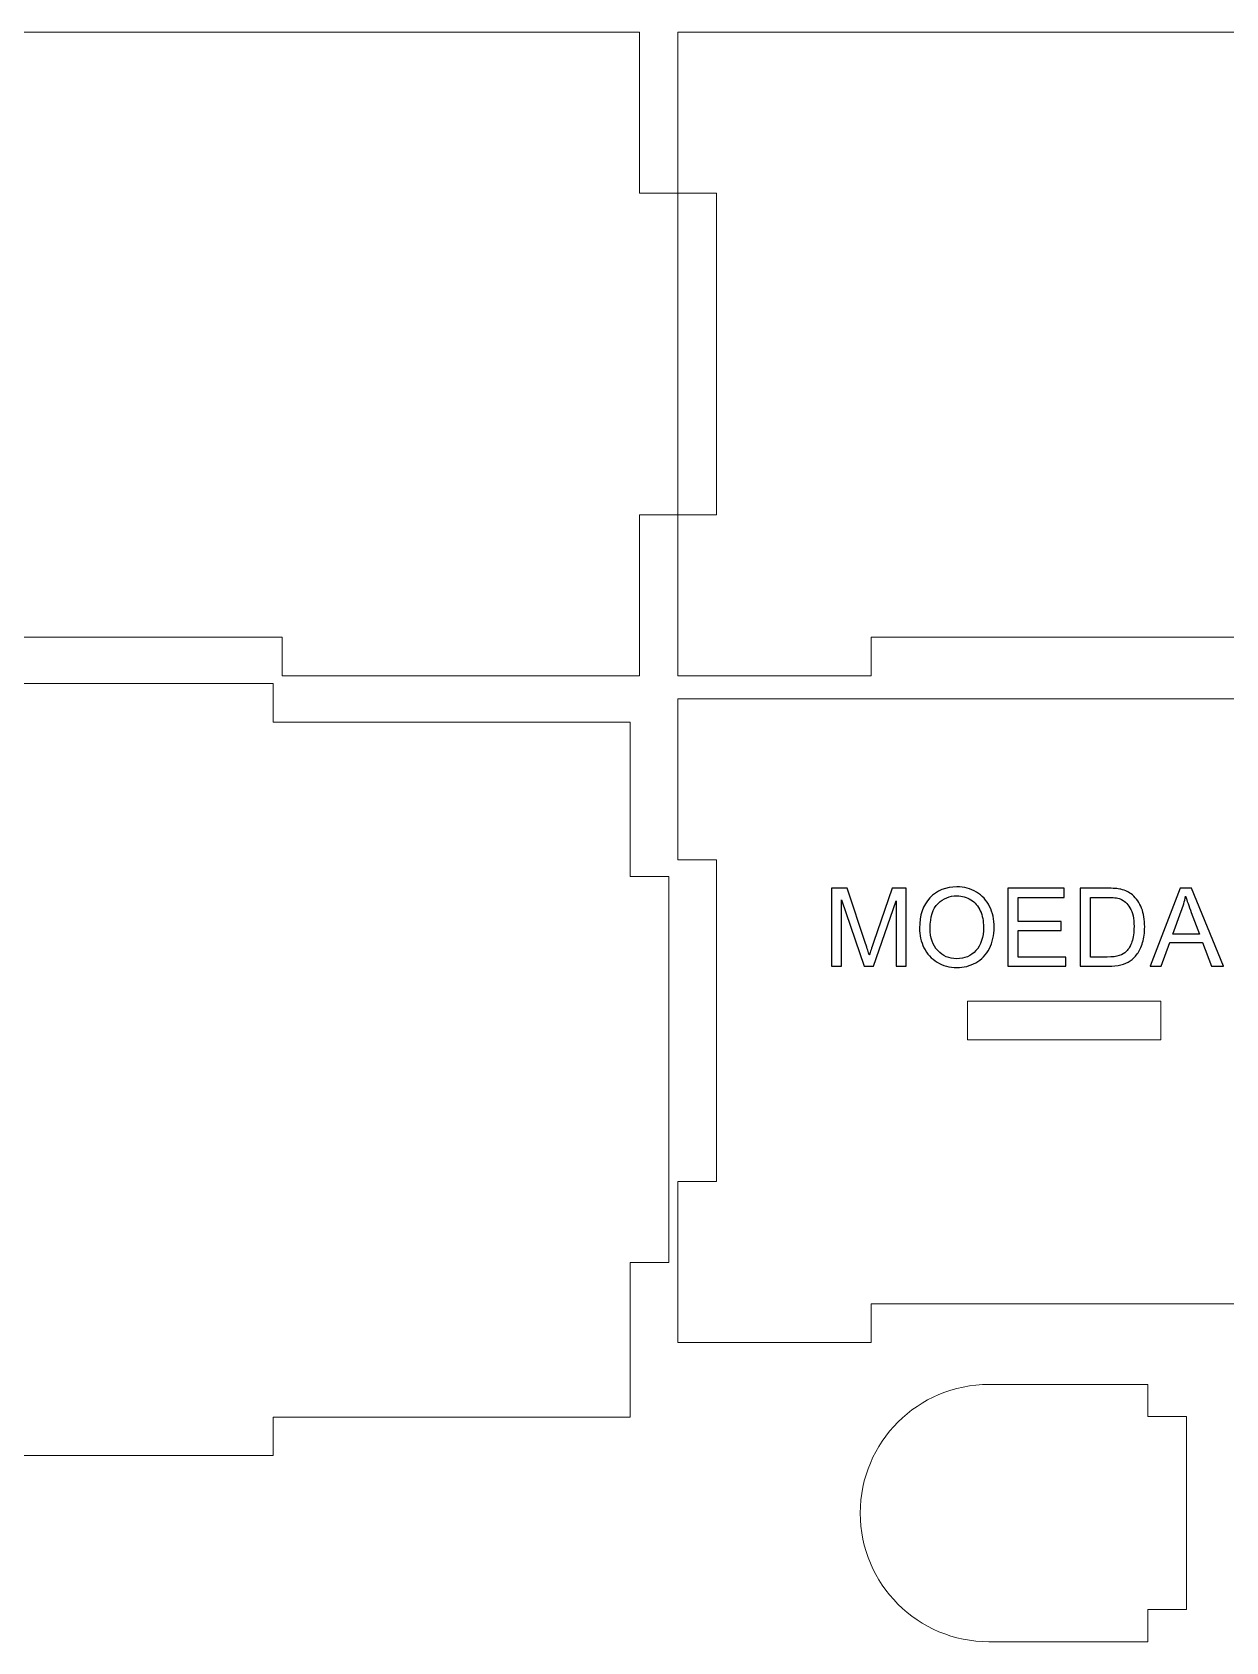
# Model space of a CAD drawing. Header units: millimetres. Extents: x -430 to 298, y -196 to 198.
# Drawn here: x -99.7 to -7, y -194.4 to -69.3 of the extents above; entities that cross this region are included whole.
import ezdxf

# ---------------------------------------------------------------- set-up
doc = ezdxf.new("R2010")
doc.units = ezdxf.units.MM
doc.header["$MEASUREMENT"] = 0
doc.layers.add('Camada 1', color=7, linetype='Continuous')

msp = doc.modelspace()

# ---------------------------------------------------------------- linework, layer by layer
at = {"layer": 'Camada 1', "color": 250, "lineweight": 20}
for points, knots in [([(-163.5146, -69.3231), (-163.5146, -69.3231), (-52.5146, -69.3231), (-52.5146, -69.3231), (-52.5146, -69.3231), (-52.5146, -81.8231), (-52.5146, -81.8231), (-52.5146, -81.8231), (-49.5146, -81.8231), (-49.5146, -81.8231), (-49.5146, -81.8231), (-49.5146, -106.8231), (-49.5146, -106.8231), (-49.5146, -106.8231), (-52.5146, -106.8231), (-52.5146, -106.8231), (-52.5146, -106.8231), (-52.5146, -119.3231), (-52.5146, -119.3231), (-52.5146, -119.3231), (-80.2646, -119.3231), (-80.2646, -119.3231), (-80.2646, -119.3231), (-80.2646, -116.3231), (-80.2646, -116.3231), (-80.2646, -116.3231), (-135.7646, -116.3231), (-135.7646, -116.3231), (-135.7646, -116.3231), (-135.7646, -119.3231), (-135.7646, -119.3231), (-135.7646, -119.3231), (-163.5146, -119.3231), (-163.5146, -119.3231), (-163.5146, -119.3231), (-163.5146, -106.8231), (-163.5146, -106.8231), (-163.5146, -106.8231), (-166.5146, -106.8231), (-166.5146, -106.8231), (-166.5146, -106.8231), (-166.5146, -81.8231), (-166.5146, -81.8231), (-166.5146, -81.8231), (-163.5146, -81.8231), (-163.5146, -81.8231), (-163.5146, -81.8231), (-163.5146, -69.3231), (-163.5146, -69.3231)], [0, 0, 0, 0, 0.0625, 0.0625, 0.0625, 0.125, 0.125, 0.125, 0.1875, 0.1875, 0.1875, 0.25, 0.25, 0.25, 0.3125, 0.3125, 0.3125, 0.375, 0.375, 0.375, 0.4375, 0.4375, 0.4375, 0.5, 0.5, 0.5, 0.5625, 0.5625, 0.5625, 0.625, 0.625, 0.625, 0.6875, 0.6875, 0.6875, 0.75, 0.75, 0.75, 0.8125, 0.8125, 0.8125, 0.875, 0.875, 0.875, 0.9375, 0.9375, 0.9375, 1, 1, 1, 1]), ([(-49.5146, -69.3231), (-49.5146, -69.3231), (10.4853, -69.3231), (10.4853, -69.3231), (10.4853, -69.3231), (10.4853, -81.8231), (10.4853, -81.8231), (10.4853, -81.8231), (7.4853, -81.8231), (7.4853, -81.8231), (7.4853, -81.8231), (7.4853, -106.8231), (7.4853, -106.8231), (7.4853, -106.8231), (10.4853, -106.8231), (10.4853, -106.8231), (10.4853, -106.8231), (10.4853, -119.3231), (10.4853, -119.3231), (10.4853, -119.3231), (-4.5146, -119.3231), (-4.5146, -119.3231), (-4.5146, -119.3231), (-4.5146, -116.3231), (-4.5146, -116.3231), (-4.5146, -116.3231), (-34.5146, -116.3231), (-34.5146, -116.3231), (-34.5146, -116.3231), (-34.5146, -119.3231), (-34.5146, -119.3231), (-34.5146, -119.3231), (-49.5146, -119.3231), (-49.5146, -119.3231), (-49.5146, -119.3231), (-49.5146, -106.8231), (-49.5146, -106.8231), (-49.5146, -106.8231), (-46.5146, -106.8231), (-46.5146, -106.8231), (-46.5146, -106.8231), (-46.5146, -81.8231), (-46.5146, -81.8231), (-46.5146, -81.8231), (-49.5146, -81.8231), (-49.5146, -81.8231), (-49.5146, -81.8231), (-49.5146, -69.3231), (-49.5146, -69.3231)], [0, 0, 0, 0, 0.0625, 0.0625, 0.0625, 0.125, 0.125, 0.125, 0.1875, 0.1875, 0.1875, 0.25, 0.25, 0.25, 0.3125, 0.3125, 0.3125, 0.375, 0.375, 0.375, 0.4375, 0.4375, 0.4375, 0.5, 0.5, 0.5, 0.5625, 0.5625, 0.5625, 0.625, 0.625, 0.625, 0.6875, 0.6875, 0.6875, 0.75, 0.75, 0.75, 0.8125, 0.8125, 0.8125, 0.875, 0.875, 0.875, 0.9375, 0.9375, 0.9375, 1, 1, 1, 1]), ([(-53.2146, -122.9231), (-53.2146, -122.9231), (-53.2146, -134.923), (-53.2146, -134.923), (-53.2146, -134.923), (-50.2146, -134.923), (-50.2146, -134.923), (-50.2146, -134.923), (-50.2146, -164.923), (-50.2146, -164.923), (-50.2146, -164.923), (-53.2146, -164.923), (-53.2146, -164.923), (-53.2146, -164.923), (-53.2146, -176.9231), (-53.2146, -176.9231), (-53.2146, -176.9231), (-80.9646, -176.9231), (-80.9646, -176.9231), (-80.9646, -176.9231), (-80.9646, -179.9231), (-80.9646, -179.9231), (-80.9646, -179.9231), (-136.4646, -179.9231), (-136.4646, -179.9231), (-136.4646, -179.9231), (-136.4646, -176.9231), (-136.4646, -176.9231), (-136.4646, -176.9231), (-164.2146, -176.9231), (-164.2146, -176.9231), (-164.2146, -176.9231), (-164.2146, -164.923), (-164.2146, -164.923), (-164.2146, -164.923), (-167.2146, -164.923), (-167.2146, -164.923), (-167.2146, -164.923), (-167.2146, -134.923), (-167.2146, -134.923), (-167.2146, -134.923), (-164.2146, -134.923), (-164.2146, -134.923), (-164.2146, -134.923), (-164.2146, -122.9231), (-164.2146, -122.9231), (-164.2146, -122.9231), (-136.4646, -122.9231), (-136.4646, -122.9231), (-136.4646, -122.9231), (-136.4646, -119.9231), (-136.4646, -119.9231), (-136.4646, -119.9231), (-80.9646, -119.9231), (-80.9646, -119.9231), (-80.9646, -119.9231), (-80.9646, -122.9231), (-80.9646, -122.9231), (-80.9646, -122.9231), (-53.2146, -122.9231), (-53.2146, -122.9231)], [0, 0, 0, 0, 0.05, 0.05, 0.05, 0.1, 0.1, 0.1, 0.15, 0.15, 0.15, 0.2, 0.2, 0.2, 0.25, 0.25, 0.25, 0.3, 0.3, 0.3, 0.35, 0.35, 0.35, 0.4, 0.4, 0.4, 0.45, 0.45, 0.45, 0.5, 0.5, 0.5, 0.55, 0.55, 0.55, 0.6, 0.6, 0.6, 0.65, 0.65, 0.65, 0.7, 0.7, 0.7, 0.75, 0.75, 0.75, 0.8, 0.8, 0.8, 0.85, 0.85, 0.85, 0.9, 0.9, 0.9, 0.95, 0.95, 0.95, 1, 1, 1, 1]), ([(-49.5146, -121.1231), (-49.5146, -121.1231), (10.4853, -121.1231), (10.4853, -121.1231), (10.4853, -121.1231), (10.4853, -133.6231), (10.4853, -133.6231), (10.4853, -133.6231), (7.4853, -133.6231), (7.4853, -133.6231), (7.4853, -133.6231), (7.4853, -158.6231), (7.4853, -158.6231), (7.4853, -158.6231), (10.4853, -158.6231), (10.4853, -158.6231), (10.4853, -158.6231), (10.4853, -171.1231), (10.4853, -171.1231), (10.4853, -171.1231), (-4.5146, -171.1231), (-4.5146, -171.1231), (-4.5146, -171.1231), (-4.5146, -168.1231), (-4.5146, -168.1231), (-4.5146, -168.1231), (-34.5146, -168.1231), (-34.5146, -168.1231), (-34.5146, -168.1231), (-34.5146, -171.1231), (-34.5146, -171.1231), (-34.5146, -171.1231), (-49.5146, -171.1231), (-49.5146, -171.1231), (-49.5146, -171.1231), (-49.5146, -158.6231), (-49.5146, -158.6231), (-49.5146, -158.6231), (-46.5146, -158.6231), (-46.5146, -158.6231), (-46.5146, -158.6231), (-46.5146, -133.6231), (-46.5146, -133.6231), (-46.5146, -133.6231), (-49.5146, -133.6231), (-49.5146, -133.6231), (-49.5146, -133.6231), (-49.5146, -121.1231), (-49.5146, -121.1231)], [0, 0, 0, 0, 0.0625, 0.0625, 0.0625, 0.125, 0.125, 0.125, 0.1875, 0.1875, 0.1875, 0.25, 0.25, 0.25, 0.3125, 0.3125, 0.3125, 0.375, 0.375, 0.375, 0.4375, 0.4375, 0.4375, 0.5, 0.5, 0.5, 0.5625, 0.5625, 0.5625, 0.625, 0.625, 0.625, 0.6875, 0.6875, 0.6875, 0.75, 0.75, 0.75, 0.8125, 0.8125, 0.8125, 0.875, 0.875, 0.875, 0.9375, 0.9375, 0.9375, 1, 1, 1, 1]), ([(-27.0147, -144.6231), (-27.0147, -144.6231), (-12.0147, -144.6231), (-12.0147, -144.6231), (-12.0147, -144.6231), (-12.0147, -147.6231), (-12.0147, -147.6231), (-12.0147, -147.6231), (-27.0147, -147.6231), (-27.0147, -147.6231), (-27.0147, -147.6231), (-27.0147, -144.6231), (-27.0147, -144.6231)], [0, 0, 0, 0, 0.25, 0.25, 0.25, 0.5, 0.5, 0.5, 0.75, 0.75, 0.75, 1, 1, 1, 1]), ([(-35.3564, -184.3876), (-35.3564, -178.8648), (-30.8792, -174.3876), (-25.3564, -174.3876), (-25.3564, -174.3876), (-13.0091, -174.3876), (-13.0091, -174.3876), (-13.0091, -174.3876), (-13.0091, -176.8877), (-13.0091, -176.8877), (-13.0091, -176.8877), (-10.0091, -176.8877), (-10.0091, -176.8877), (-10.0091, -176.8877), (-10.0091, -191.8877), (-10.0091, -191.8877), (-10.0091, -191.8877), (-13.0091, -191.8877), (-13.0091, -191.8877), (-13.0091, -191.8877), (-13.0091, -194.3876), (-13.0091, -194.3876), (-13.0091, -194.3876), (-25.3564, -194.3876), (-25.3564, -194.3876), (-30.8792, -194.3876), (-35.3564, -189.9105), (-35.3564, -184.3876)], [0, 0, 0, 0, 0.11111111, 0.11111111, 0.11111111, 0.22222222, 0.22222222, 0.22222222, 0.33333333, 0.33333333, 0.33333333, 0.44444444, 0.44444444, 0.44444444, 0.55555556, 0.55555556, 0.55555556, 0.66666667, 0.66666667, 0.66666667, 0.77777778, 0.77777778, 0.77777778, 0.88888889, 0.88888889, 0.88888889, 1, 1, 1, 1])]:
    msp.add_open_spline(points, degree=3, knots=knots, dxfattribs=at)
at = {"layer": 'Camada 1', "color": 250}
for points, knots in [([(-37.5769, -141.8965), (-37.5769, -141.8965), (-37.5769, -135.8344), (-37.5769, -135.8344), (-37.5769, -135.8344), (-36.3746, -135.8344), (-36.3746, -135.8344), (-36.3746, -135.8344), (-34.941, -140.1256), (-34.941, -140.1256), (-34.8083, -140.5249), (-34.7124, -140.8241), (-34.6517, -141.023), (-34.5826, -140.8029), (-34.4739, -140.4783), (-34.3271, -140.0508), (-34.3271, -140.0508), (-32.8681, -135.8344), (-32.8681, -135.8344), (-32.8681, -135.8344), (-31.7942, -135.8344), (-31.7942, -135.8344), (-31.7942, -135.8344), (-31.7942, -141.8965), (-31.7942, -141.8965), (-31.7942, -141.8965), (-32.5647, -141.8965), (-32.5647, -141.8965), (-32.5647, -141.8965), (-32.5647, -136.825), (-32.5647, -136.825), (-32.5647, -136.825), (-34.3342, -141.8965), (-34.3342, -141.8965), (-34.3342, -141.8965), (-35.0567, -141.8965), (-35.0567, -141.8965), (-35.0567, -141.8965), (-36.8064, -136.7319), (-36.8064, -136.7319), (-36.8064, -136.7319), (-36.8064, -141.8965), (-36.8064, -141.8965), (-36.8064, -141.8965), (-37.5769, -141.8965), (-37.5769, -141.8965)], [0, 0, 0, 0, 0.06666667, 0.06666667, 0.06666667, 0.13333333, 0.13333333, 0.13333333, 0.2, 0.2, 0.2, 0.26666667, 0.26666667, 0.26666667, 0.33333333, 0.33333333, 0.33333333, 0.4, 0.4, 0.4, 0.46666667, 0.46666667, 0.46666667, 0.53333333, 0.53333333, 0.53333333, 0.6, 0.6, 0.6, 0.66666667, 0.66666667, 0.66666667, 0.73333333, 0.73333333, 0.73333333, 0.8, 0.8, 0.8, 0.86666667, 0.86666667, 0.86666667, 0.93333333, 0.93333333, 0.93333333, 1, 1, 1, 1]), ([(-30.7528, -138.9459), (-30.7528, -137.9412), (-30.4819, -137.1538), (-29.9414, -136.5851), (-29.401, -136.0164), (-28.7039, -135.7328), (-27.8488, -135.7328), (-27.2886, -135.7328), (-26.7848, -135.8669), (-26.3346, -136.1336), (-25.8859, -136.4003), (-25.543, -136.7728), (-25.3074, -137.2512), (-25.0717, -137.7281), (-24.9532, -138.27), (-24.9532, -138.8753), (-24.9532, -139.4892), (-25.0774, -140.0395), (-25.3257, -140.5235), (-25.5741, -141.0089), (-25.9254, -141.3758), (-26.3798, -141.6242), (-26.8356, -141.8739), (-27.3267, -141.9981), (-27.853, -141.9981), (-28.4245, -141.9981), (-28.9339, -141.8598), (-29.384, -141.5846), (-29.8328, -141.3095), (-30.1743, -140.9341), (-30.4057, -140.4572), (-30.6371, -139.9816), (-30.7528, -139.4779), (-30.7528, -138.9459)], [0, 0, 0, 0, 0.09090909, 0.09090909, 0.09090909, 0.18181818, 0.18181818, 0.18181818, 0.27272727, 0.27272727, 0.27272727, 0.36363636, 0.36363636, 0.36363636, 0.45454545, 0.45454545, 0.45454545, 0.54545455, 0.54545455, 0.54545455, 0.63636364, 0.63636364, 0.63636364, 0.72727273, 0.72727273, 0.72727273, 0.81818182, 0.81818182, 0.81818182, 0.90909091, 0.90909091, 0.90909091, 1, 1, 1, 1]), ([(-23.9047, -141.8965), (-23.9047, -141.8965), (-23.9047, -135.8344), (-23.9047, -135.8344), (-23.9047, -135.8344), (-19.5275, -135.8344), (-19.5275, -135.8344), (-19.5275, -135.8344), (-19.5275, -136.5456), (-19.5275, -136.5456), (-19.5275, -136.5456), (-23.1004, -136.5456), (-23.1004, -136.5456), (-23.1004, -136.5456), (-23.1004, -138.4083), (-23.1004, -138.4083), (-23.1004, -138.4083), (-19.7561, -138.4083), (-19.7561, -138.4083), (-19.7561, -138.4083), (-19.7561, -139.1195), (-19.7561, -139.1195), (-19.7561, -139.1195), (-23.1004, -139.1195), (-23.1004, -139.1195), (-23.1004, -139.1195), (-23.1004, -141.1853), (-23.1004, -141.1853), (-23.1004, -141.1853), (-19.3836, -141.1853), (-19.3836, -141.1853), (-19.3836, -141.1853), (-19.3836, -141.8965), (-19.3836, -141.8965), (-19.3836, -141.8965), (-23.9047, -141.8965), (-23.9047, -141.8965)], [0, 0, 0, 0, 0.08333333, 0.08333333, 0.08333333, 0.16666667, 0.16666667, 0.16666667, 0.25, 0.25, 0.25, 0.33333333, 0.33333333, 0.33333333, 0.41666667, 0.41666667, 0.41666667, 0.5, 0.5, 0.5, 0.58333333, 0.58333333, 0.58333333, 0.66666667, 0.66666667, 0.66666667, 0.75, 0.75, 0.75, 0.83333333, 0.83333333, 0.83333333, 0.91666667, 0.91666667, 0.91666667, 1, 1, 1, 1]), ([(-18.2745, -141.8965), (-18.2745, -141.8965), (-18.2745, -135.8344), (-18.2745, -135.8344), (-18.2745, -135.8344), (-16.186, -135.8344), (-16.186, -135.8344), (-15.7147, -135.8344), (-15.3549, -135.8626), (-15.1066, -135.9205), (-14.7594, -136.0009), (-14.4631, -136.1463), (-14.2176, -136.3551), (-13.8972, -136.626), (-13.6588, -136.9703), (-13.5007, -137.3909), (-13.3413, -137.8114), (-13.2622, -138.2926), (-13.2622, -138.833), (-13.2622, -139.293), (-13.3159, -139.7008), (-13.4231, -140.0564), (-13.5304, -140.412), (-13.6686, -140.7069), (-13.8366, -140.9398), (-14.0059, -141.1726), (-14.1893, -141.356), (-14.3897, -141.4887), (-14.5887, -141.6227), (-14.83, -141.7243), (-15.1122, -141.7935), (-15.3958, -141.8626), (-15.7204, -141.8965), (-16.0873, -141.8965), (-16.0873, -141.8965), (-18.2745, -141.8965), (-18.2745, -141.8965)], [0, 0, 0, 0, 0.08333333, 0.08333333, 0.08333333, 0.16666667, 0.16666667, 0.16666667, 0.25, 0.25, 0.25, 0.33333333, 0.33333333, 0.33333333, 0.41666667, 0.41666667, 0.41666667, 0.5, 0.5, 0.5, 0.58333333, 0.58333333, 0.58333333, 0.66666667, 0.66666667, 0.66666667, 0.75, 0.75, 0.75, 0.83333333, 0.83333333, 0.83333333, 0.91666667, 0.91666667, 0.91666667, 1, 1, 1, 1]), ([(-12.8248, -141.8965), (-12.8248, -141.8965), (-10.4993, -135.8344), (-10.4993, -135.8344), (-10.4993, -135.8344), (-9.6174, -135.8344), (-9.6174, -135.8344), (-9.6174, -135.8344), (-7.1494, -141.8965), (-7.1494, -141.8965), (-7.1494, -141.8965), (-8.0623, -141.8965), (-8.0623, -141.8965), (-8.0623, -141.8965), (-8.7637, -140.0592), (-8.7637, -140.0592), (-8.7637, -140.0592), (-11.3163, -140.0592), (-11.3163, -140.0592), (-11.3163, -140.0592), (-11.9739, -141.8965), (-11.9739, -141.8965), (-11.9739, -141.8965), (-12.8248, -141.8965), (-12.8248, -141.8965)], [0, 0, 0, 0, 0.125, 0.125, 0.125, 0.25, 0.25, 0.25, 0.375, 0.375, 0.375, 0.5, 0.5, 0.5, 0.625, 0.625, 0.625, 0.75, 0.75, 0.75, 0.875, 0.875, 0.875, 1, 1, 1, 1]), ([(-29.9231, -138.96), (-29.9231, -139.6895), (-29.7269, -140.2639), (-29.3346, -140.683), (-28.9424, -141.1021), (-28.4499, -141.3123), (-27.8572, -141.3123), (-27.2533, -141.3123), (-26.758, -141.1006), (-26.3671, -140.6773), (-25.9776, -140.254), (-25.7829, -139.6529), (-25.7829, -138.8739), (-25.7829, -138.3814), (-25.8662, -137.9511), (-26.0327, -137.5842), (-26.1992, -137.2173), (-26.4433, -136.9322), (-26.7636, -136.7305), (-27.0854, -136.5287), (-27.4452, -136.4271), (-27.8445, -136.4271), (-28.4118, -136.4271), (-28.9, -136.6218), (-29.3092, -137.0113), (-29.7185, -137.4007), (-29.9231, -138.0498), (-29.9231, -138.96)], [0, 0, 0, 0, 0.11111111, 0.11111111, 0.11111111, 0.22222222, 0.22222222, 0.22222222, 0.33333333, 0.33333333, 0.33333333, 0.44444444, 0.44444444, 0.44444444, 0.55555556, 0.55555556, 0.55555556, 0.66666667, 0.66666667, 0.66666667, 0.77777778, 0.77777778, 0.77777778, 0.88888889, 0.88888889, 0.88888889, 1, 1, 1, 1]), ([(-17.4701, -141.1853), (-17.4701, -141.1853), (-16.1776, -141.1853), (-16.1776, -141.1853), (-15.7782, -141.1853), (-15.465, -141.1486), (-15.2378, -141.0738), (-15.0106, -140.999), (-14.83, -140.8946), (-14.6945, -140.7592), (-14.5054, -140.5687), (-14.3573, -140.3118), (-14.2514, -139.9901), (-14.1456, -139.6684), (-14.092, -139.2789), (-14.092, -138.8203), (-14.092, -138.1853), (-14.1964, -137.6971), (-14.4038, -137.3556), (-14.6113, -137.0141), (-14.8638, -136.7855), (-15.1616, -136.6698), (-15.3761, -136.5865), (-15.7218, -136.5456), (-16.1987, -136.5456), (-16.1987, -136.5456), (-17.4701, -136.5456), (-17.4701, -136.5456), (-17.4701, -136.5456), (-17.4701, -141.1853), (-17.4701, -141.1853)], [0, 0, 0, 0, 0.1, 0.1, 0.1, 0.2, 0.2, 0.2, 0.3, 0.3, 0.3, 0.4, 0.4, 0.4, 0.5, 0.5, 0.5, 0.6, 0.6, 0.6, 0.7, 0.7, 0.7, 0.8, 0.8, 0.8, 0.9, 0.9, 0.9, 1, 1, 1, 1]), ([(-11.0807, -139.4073), (-11.0807, -139.4073), (-9.0148, -139.4073), (-9.0148, -139.4073), (-9.0148, -139.4073), (-9.647, -137.7267), (-9.647, -137.7267), (-9.8375, -137.2159), (-9.9814, -136.794), (-10.0816, -136.4609), (-10.1649, -136.8561), (-10.2764, -137.2441), (-10.4161, -137.6279), (-10.4161, -137.6279), (-11.0807, -139.4073), (-11.0807, -139.4073)], [0, 0, 0, 0, 0.2, 0.2, 0.2, 0.4, 0.4, 0.4, 0.6, 0.6, 0.6, 0.8, 0.8, 0.8, 1, 1, 1, 1])]:
    msp.add_open_spline(points, degree=3, knots=knots, dxfattribs=at)
at = {"layer": 'Camada 1', "color": 250, "lineweight": 9}
for points, knots in [([(-37.5769, -141.8965), (-37.5769, -141.8965), (-37.5769, -135.8344), (-37.5769, -135.8344), (-37.5769, -135.8344), (-36.3746, -135.8344), (-36.3746, -135.8344), (-36.3746, -135.8344), (-34.941, -140.1256), (-34.941, -140.1256), (-34.8083, -140.5249), (-34.7124, -140.8241), (-34.6517, -141.023), (-34.5826, -140.8029), (-34.4739, -140.4783), (-34.3271, -140.0508), (-34.3271, -140.0508), (-32.8681, -135.8344), (-32.8681, -135.8344), (-32.8681, -135.8344), (-31.7942, -135.8344), (-31.7942, -135.8344), (-31.7942, -135.8344), (-31.7942, -141.8965), (-31.7942, -141.8965), (-31.7942, -141.8965), (-32.5647, -141.8965), (-32.5647, -141.8965), (-32.5647, -141.8965), (-32.5647, -136.825), (-32.5647, -136.825), (-32.5647, -136.825), (-34.3342, -141.8965), (-34.3342, -141.8965), (-34.3342, -141.8965), (-35.0567, -141.8965), (-35.0567, -141.8965), (-35.0567, -141.8965), (-36.8064, -136.7319), (-36.8064, -136.7319), (-36.8064, -136.7319), (-36.8064, -141.8965), (-36.8064, -141.8965), (-36.8064, -141.8965), (-37.5769, -141.8965), (-37.5769, -141.8965)], [0, 0, 0, 0, 0.06666667, 0.06666667, 0.06666667, 0.13333333, 0.13333333, 0.13333333, 0.2, 0.2, 0.2, 0.26666667, 0.26666667, 0.26666667, 0.33333333, 0.33333333, 0.33333333, 0.4, 0.4, 0.4, 0.46666667, 0.46666667, 0.46666667, 0.53333333, 0.53333333, 0.53333333, 0.6, 0.6, 0.6, 0.66666667, 0.66666667, 0.66666667, 0.73333333, 0.73333333, 0.73333333, 0.8, 0.8, 0.8, 0.86666667, 0.86666667, 0.86666667, 0.93333333, 0.93333333, 0.93333333, 1, 1, 1, 1]), ([(-30.7528, -138.9459), (-30.7528, -137.9412), (-30.4819, -137.1538), (-29.9414, -136.5851), (-29.401, -136.0164), (-28.7039, -135.7328), (-27.8488, -135.7328), (-27.2886, -135.7328), (-26.7848, -135.8669), (-26.3346, -136.1336), (-25.8859, -136.4003), (-25.543, -136.7728), (-25.3074, -137.2512), (-25.0717, -137.7281), (-24.9532, -138.27), (-24.9532, -138.8753), (-24.9532, -139.4892), (-25.0774, -140.0395), (-25.3257, -140.5235), (-25.5741, -141.0089), (-25.9254, -141.3758), (-26.3798, -141.6242), (-26.8356, -141.8739), (-27.3267, -141.9981), (-27.853, -141.9981), (-28.4245, -141.9981), (-28.9339, -141.8598), (-29.384, -141.5846), (-29.8328, -141.3095), (-30.1743, -140.9341), (-30.4057, -140.4572), (-30.6371, -139.9816), (-30.7528, -139.4779), (-30.7528, -138.9459)], [0, 0, 0, 0, 0.09090909, 0.09090909, 0.09090909, 0.18181818, 0.18181818, 0.18181818, 0.27272727, 0.27272727, 0.27272727, 0.36363636, 0.36363636, 0.36363636, 0.45454545, 0.45454545, 0.45454545, 0.54545455, 0.54545455, 0.54545455, 0.63636364, 0.63636364, 0.63636364, 0.72727273, 0.72727273, 0.72727273, 0.81818182, 0.81818182, 0.81818182, 0.90909091, 0.90909091, 0.90909091, 1, 1, 1, 1]), ([(-23.9047, -141.8965), (-23.9047, -141.8965), (-23.9047, -135.8344), (-23.9047, -135.8344), (-23.9047, -135.8344), (-19.5275, -135.8344), (-19.5275, -135.8344), (-19.5275, -135.8344), (-19.5275, -136.5456), (-19.5275, -136.5456), (-19.5275, -136.5456), (-23.1004, -136.5456), (-23.1004, -136.5456), (-23.1004, -136.5456), (-23.1004, -138.4083), (-23.1004, -138.4083), (-23.1004, -138.4083), (-19.7561, -138.4083), (-19.7561, -138.4083), (-19.7561, -138.4083), (-19.7561, -139.1195), (-19.7561, -139.1195), (-19.7561, -139.1195), (-23.1004, -139.1195), (-23.1004, -139.1195), (-23.1004, -139.1195), (-23.1004, -141.1853), (-23.1004, -141.1853), (-23.1004, -141.1853), (-19.3836, -141.1853), (-19.3836, -141.1853), (-19.3836, -141.1853), (-19.3836, -141.8965), (-19.3836, -141.8965), (-19.3836, -141.8965), (-23.9047, -141.8965), (-23.9047, -141.8965)], [0, 0, 0, 0, 0.08333333, 0.08333333, 0.08333333, 0.16666667, 0.16666667, 0.16666667, 0.25, 0.25, 0.25, 0.33333333, 0.33333333, 0.33333333, 0.41666667, 0.41666667, 0.41666667, 0.5, 0.5, 0.5, 0.58333333, 0.58333333, 0.58333333, 0.66666667, 0.66666667, 0.66666667, 0.75, 0.75, 0.75, 0.83333333, 0.83333333, 0.83333333, 0.91666667, 0.91666667, 0.91666667, 1, 1, 1, 1]), ([(-18.2745, -141.8965), (-18.2745, -141.8965), (-18.2745, -135.8344), (-18.2745, -135.8344), (-18.2745, -135.8344), (-16.186, -135.8344), (-16.186, -135.8344), (-15.7147, -135.8344), (-15.3549, -135.8626), (-15.1066, -135.9205), (-14.7594, -136.0009), (-14.4631, -136.1463), (-14.2176, -136.3551), (-13.8972, -136.626), (-13.6588, -136.9703), (-13.5007, -137.3909), (-13.3413, -137.8114), (-13.2622, -138.2926), (-13.2622, -138.833), (-13.2622, -139.293), (-13.3159, -139.7008), (-13.4231, -140.0564), (-13.5304, -140.412), (-13.6686, -140.7069), (-13.8366, -140.9398), (-14.0059, -141.1726), (-14.1893, -141.356), (-14.3897, -141.4887), (-14.5887, -141.6227), (-14.83, -141.7243), (-15.1122, -141.7935), (-15.3958, -141.8626), (-15.7204, -141.8965), (-16.0873, -141.8965), (-16.0873, -141.8965), (-18.2745, -141.8965), (-18.2745, -141.8965)], [0, 0, 0, 0, 0.08333333, 0.08333333, 0.08333333, 0.16666667, 0.16666667, 0.16666667, 0.25, 0.25, 0.25, 0.33333333, 0.33333333, 0.33333333, 0.41666667, 0.41666667, 0.41666667, 0.5, 0.5, 0.5, 0.58333333, 0.58333333, 0.58333333, 0.66666667, 0.66666667, 0.66666667, 0.75, 0.75, 0.75, 0.83333333, 0.83333333, 0.83333333, 0.91666667, 0.91666667, 0.91666667, 1, 1, 1, 1]), ([(-12.8248, -141.8965), (-12.8248, -141.8965), (-10.4993, -135.8344), (-10.4993, -135.8344), (-10.4993, -135.8344), (-9.6174, -135.8344), (-9.6174, -135.8344), (-9.6174, -135.8344), (-7.1494, -141.8965), (-7.1494, -141.8965), (-7.1494, -141.8965), (-8.0623, -141.8965), (-8.0623, -141.8965), (-8.0623, -141.8965), (-8.7637, -140.0592), (-8.7637, -140.0592), (-8.7637, -140.0592), (-11.3163, -140.0592), (-11.3163, -140.0592), (-11.3163, -140.0592), (-11.9739, -141.8965), (-11.9739, -141.8965), (-11.9739, -141.8965), (-12.8248, -141.8965), (-12.8248, -141.8965)], [0, 0, 0, 0, 0.125, 0.125, 0.125, 0.25, 0.25, 0.25, 0.375, 0.375, 0.375, 0.5, 0.5, 0.5, 0.625, 0.625, 0.625, 0.75, 0.75, 0.75, 0.875, 0.875, 0.875, 1, 1, 1, 1]), ([(-29.9231, -138.96), (-29.9231, -139.6895), (-29.7269, -140.2639), (-29.3346, -140.683), (-28.9424, -141.1021), (-28.4499, -141.3123), (-27.8572, -141.3123), (-27.2533, -141.3123), (-26.758, -141.1006), (-26.3671, -140.6773), (-25.9776, -140.254), (-25.7829, -139.6529), (-25.7829, -138.8739), (-25.7829, -138.3814), (-25.8662, -137.9511), (-26.0327, -137.5842), (-26.1992, -137.2173), (-26.4433, -136.9322), (-26.7636, -136.7305), (-27.0854, -136.5287), (-27.4452, -136.4271), (-27.8445, -136.4271), (-28.4118, -136.4271), (-28.9, -136.6218), (-29.3092, -137.0113), (-29.7185, -137.4007), (-29.9231, -138.0498), (-29.9231, -138.96)], [0, 0, 0, 0, 0.11111111, 0.11111111, 0.11111111, 0.22222222, 0.22222222, 0.22222222, 0.33333333, 0.33333333, 0.33333333, 0.44444444, 0.44444444, 0.44444444, 0.55555556, 0.55555556, 0.55555556, 0.66666667, 0.66666667, 0.66666667, 0.77777778, 0.77777778, 0.77777778, 0.88888889, 0.88888889, 0.88888889, 1, 1, 1, 1]), ([(-17.4701, -141.1853), (-17.4701, -141.1853), (-16.1776, -141.1853), (-16.1776, -141.1853), (-15.7782, -141.1853), (-15.465, -141.1486), (-15.2378, -141.0738), (-15.0106, -140.999), (-14.83, -140.8946), (-14.6945, -140.7592), (-14.5054, -140.5687), (-14.3573, -140.3118), (-14.2514, -139.9901), (-14.1456, -139.6684), (-14.092, -139.2789), (-14.092, -138.8203), (-14.092, -138.1853), (-14.1964, -137.6971), (-14.4038, -137.3556), (-14.6113, -137.0141), (-14.8638, -136.7855), (-15.1616, -136.6698), (-15.3761, -136.5865), (-15.7218, -136.5456), (-16.1987, -136.5456), (-16.1987, -136.5456), (-17.4701, -136.5456), (-17.4701, -136.5456), (-17.4701, -136.5456), (-17.4701, -141.1853), (-17.4701, -141.1853)], [0, 0, 0, 0, 0.1, 0.1, 0.1, 0.2, 0.2, 0.2, 0.3, 0.3, 0.3, 0.4, 0.4, 0.4, 0.5, 0.5, 0.5, 0.6, 0.6, 0.6, 0.7, 0.7, 0.7, 0.8, 0.8, 0.8, 0.9, 0.9, 0.9, 1, 1, 1, 1]), ([(-11.0807, -139.4073), (-11.0807, -139.4073), (-9.0148, -139.4073), (-9.0148, -139.4073), (-9.0148, -139.4073), (-9.647, -137.7267), (-9.647, -137.7267), (-9.8375, -137.2159), (-9.9814, -136.794), (-10.0816, -136.4609), (-10.1649, -136.8561), (-10.2764, -137.2441), (-10.4161, -137.6279), (-10.4161, -137.6279), (-11.0807, -139.4073), (-11.0807, -139.4073)], [0, 0, 0, 0, 0.2, 0.2, 0.2, 0.4, 0.4, 0.4, 0.6, 0.6, 0.6, 0.8, 0.8, 0.8, 1, 1, 1, 1])]:
    msp.add_open_spline(points, degree=3, knots=knots, dxfattribs=at)

doc.saveas('drawing.dxf')
